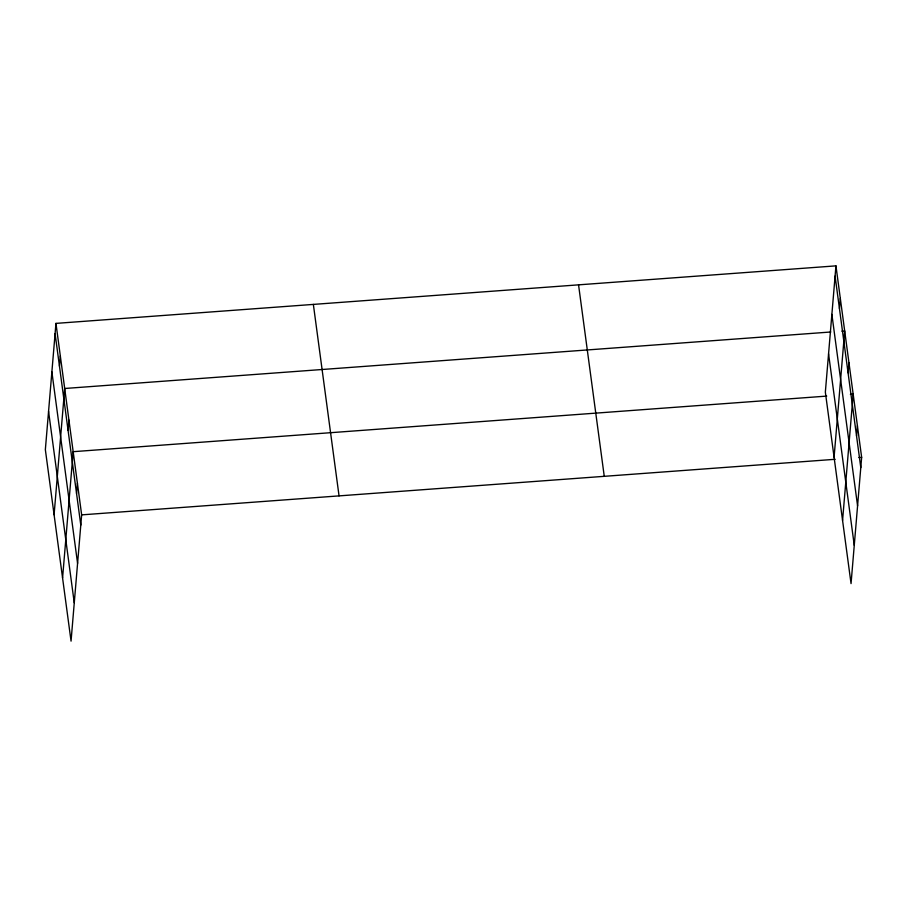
<?xml version="1.0" encoding="UTF-8"?>
<svg xmlns="http://www.w3.org/2000/svg" width="907" height="907" viewBox="0 0 907 907"><rect width="100%" height="100%" fill="white"/><g stroke="black" fill="none" stroke-linecap="round" stroke-linejoin="round"><path stroke-width="1.36" d="M55.951 323.391L45.35 449.657L71.052 641.136L81.653 514.87L55.951 323.391L835.948 265.864L861.65 457.343L851.049 583.609L825.347 392.13L835.948 265.864M59.465 366.167L60.327 355.941M54.091 514.757L64.692 388.491L830.778 331.996M68.07 430.315L68.932 420.088M62.572 577.952L73.172 451.686L826.731 396.098M76.551 493.499L77.412 483.272M839.463 308.641L840.324 298.414M834.089 457.23L844.689 330.964L841.9 331.168M848.068 372.788L848.929 362.562M842.569 520.425L853.17 394.148L850.392 394.364M856.548 435.972L857.41 425.746M81.653 514.87L835.211 459.293M858.872 457.547L861.65 457.343M835.086 276.091L860.788 467.57M831.878 314.378L857.58 505.857M828.567 353.832L854.258 545.311M578.553 284.843L604.255 476.322M313.357 304.412L339.048 495.88M55.089 333.617L80.791 525.096M51.88 371.904L77.583 563.383M48.57 411.359L74.261 602.838"/></g></svg>
